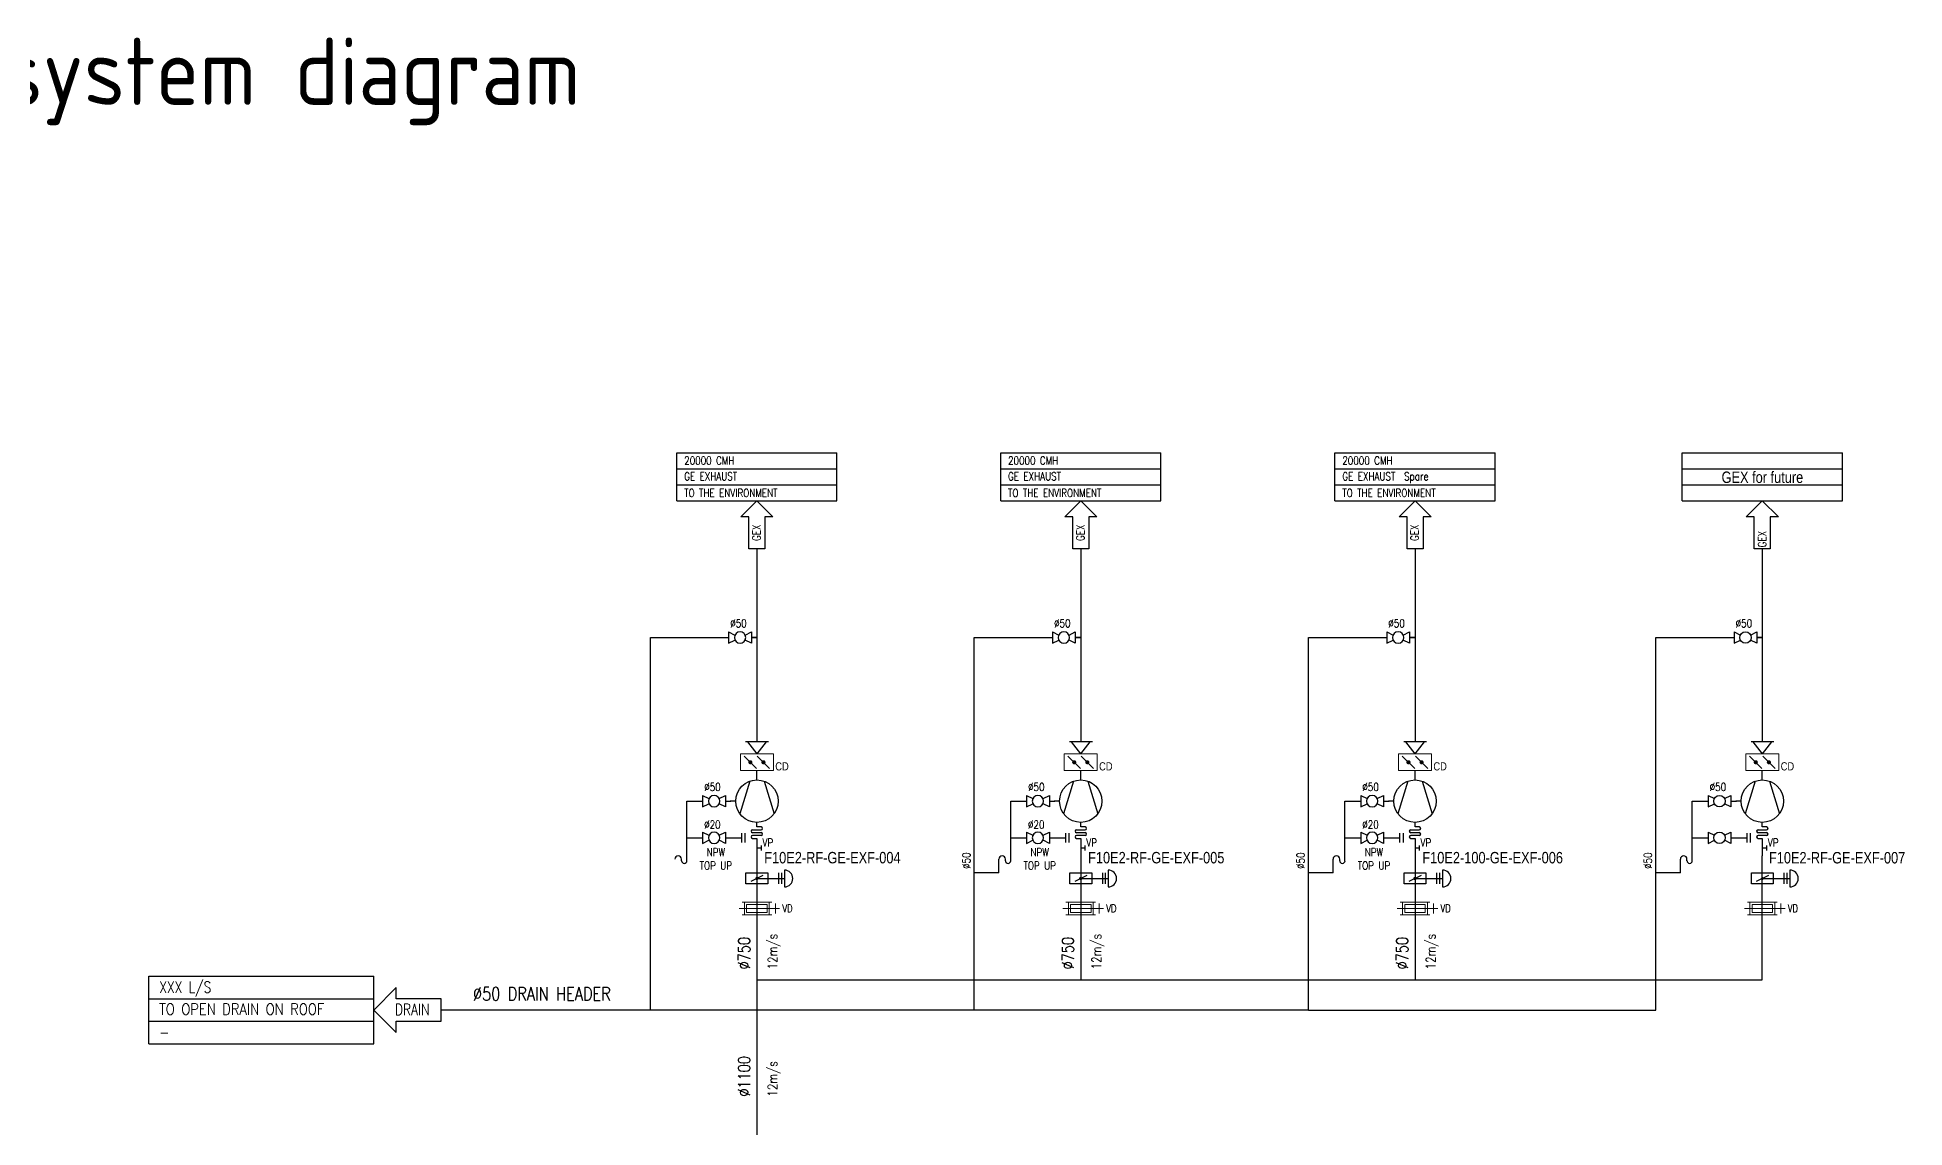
# Model space of a CAD drawing. Header units: millimetres. Extents: x 112 to 18918, y 65 to 12131.
# Drawn here: x 13845 to 18463, y 9435 to 12131 of the extents above; entities that cross this region are included whole.
import ezdxf
from ezdxf.enums import TextEntityAlignment as Align

# ---------------------------------------------------------------- set-up
doc = ezdxf.new("R2010")
doc.units = ezdxf.units.MM
doc.layers.add('A-DETL', color=90, linetype='Continuous', lineweight=5)
for name, color, linetype in [('A-DETL-01', 1, 'Continuous'), ('M-EQPM-TXT', 4, 'Continuous'), ('X-F10A-PID-F0-00-MAMEX-001$0$DRAWING CONNECTOR', 3, 'Continuous'), ('X-F10A-PID-F0-00-MAMEX-001$0$M-_DUCTAME-_E-', 40, 'Continuous'), ('X-F10A-PID-F0-00-MAMEX-001$0$M-_DUCTAME-_T-', 7, 'Continuous'), ('X-F10A-PID-F0-00-MAMEX-001$0$M-_DuctEquip-_E-', 34, 'Continuous'), ('X-F10A-PID-F0-00-MAMEX-001$0$M-_DUCTTP--_E-', 10, 'Continuous'), ('X-F10A-PID-F0-00-MAMEX-001$0$X-F10X-PID-F0-00-MAMEX-001$0$M-_DUCTAME-_E-', 40, 'Continuous'), ('X-F10A-PID-F0-00-MAMEX-001$0$X-F10X-PID-F0-04-MEXHA-001$0$M-_DuctEquip-_E-', 34, 'Continuous'), ('X-F10A-PID-F0-00-MEXHA-001$0$M-_DUCTACE-_T-', 3, 'Continuous')]:
    doc.layers.add(name, color=color, linetype=linetype)
doc.layers.add('X-F10A-PID-F0-00-MAMEX-001$0$X-F10X-PID-F0-00-MEXHA-001$0$M-_PIPEDRAIN_E-', color=7, linetype='Continuous', true_color=0x0000db)
doc.styles.add('AA-TXT', font='isocp.shx', dxfattribs={"bigfont": 'chineset.shx'})
doc.styles.add('Arial Narrow', font='ARIALN.TTF', dxfattribs={"height": 2})
doc.styles.add('X-F10A-PID-F0-00-MAMEX-001$0$Arial', font='arial.ttf', dxfattribs={"width": 0.8})
doc.styles.add('X-F10A-PID-F0-00-MAMEX-001$0$ROMANS', font='romans.shx', dxfattribs={"width": 0.8})
doc.styles.add('X-F10A-PID-F0-00-MAMEX-001$0$STANDARD', font='romans.shx', dxfattribs={"width": 0.8})
doc.styles.add('X-F10A-PID-F0-00-MEXHA-001$0$ROMANS', font='romans.shx', dxfattribs={"width": 0.8})
doc.styles.add('X-F10A-PID-F0-00-MEXHA-001$0$STANDARD', font='romans.shx', dxfattribs={"width": 0.8})

# ---------------------------------------------------------------- blocks, each defined once
blk = doc.blocks.new('X-F10A-PID-F0-00-MAMEX-001$0$Flexible-01')
for p, q in [((-2.5, 0.625), (-2.5, 0.625)), ((-1.875, 1.25), (1.875, 1.25)), ((1.875, 0), (-1.875, 0)), ((0, 2.5), (0, 4.5)), ((0, 2.5), (0, 4.5)), ((1.875, 2.5), (0, 2.5)), ((2.5, 1.875), (2.5, 1.875)), ((-2.5, -1.875), (-2.5, -1.875)), ((1.875, -1.25), (-1.875, -1.25)), ((-1.875, -2.5), (0, -2.5)), ((0, -2.5), (0, -4.5)), ((0, -2.5), (0, -4.5)), ((2.5, -0.625), (2.5, -0.625))]:
    blk.add_line(p, q)
for centre, start, end in [((-1.875, 0.625), 90, 180), ((-1.875, 0.625), 180, 270), ((1.875, 1.875), 0, 90), ((1.875, 1.875), 270, 0), ((-1.875, -1.875), 90, 180), ((-1.875, -1.875), 180, 270), ((1.875, -0.625), 0, 90), ((1.875, -0.625), 270, 0)]:
    blk.add_arc(centre, 0.625, start, end)
blk = doc.blocks.new('X-F10A-PID-F0-00-MAMEX-001$0$21-07-flat-7')
for p, q in [((-2.5, 5), (-1.12, 2.24)), ((2.5, 5), (-2.5, 5)), ((1.12, 2.24), (2.5, 5)), ((-2.5, -5), (-1.12, -2.24)), ((2.5, -5), (-2.5, -5)), ((2.5, -5), (1.12, -2.24))]:
    blk.add_line(p, q)
blk.add_circle((0, 0), 2.5)
at = {"style": 'X-F10A-PID-F0-00-MAMEX-001$0$STANDARD', "text_generation_flag": 4, "width": 0.8}
for tag, p in [('QUANTITY', (-3.75, 6.25)), ('D_I_N_PART3', (1.25, 6.25))]:
    blk.add_attdef(tag, p, '', height=2.5, rotation=90, dxfattribs=at)
for tag, p, flags in [('JOINT_TYPE', (-9.7, -5.89), 1), ('FAILURE_FUNCTION', (-8.7, -5.89), 1), ('ACTUATOR', (-7.7, -5.89), 1), ('D_I_N_PART2', (-6.7, -5.89), 1), ('D_I_N_PART1', (-5.7, -5.89), 1), ('DESC', (-4.7, -5.89), 15), ('NUMBER', (-3.7, -5.89), 11)]:
    blk.add_attdef(tag, p, '', height=0.5, rotation=90, dxfattribs=dict(at, flags=flags))
blk.add_attdef('SIZE', text='', height=2.5, rotation=90, dxfattribs=at).set_placement((1.25, -6.25), align=Align.RIGHT)
blk = doc.blocks.new('X-F10A-PID-F0-00-MAMEX-001$0$Textblock')
for p, q in [((0, 15), (50, 15)), ((0, 15), (0, 0)), ((50, 15), (50, 0)), ((0, 10), (50, 10)), ((0, 5), (50, 5)), ((0, 0), (50, 0))]:
    blk.add_line(p, q)
at = {"style": 'X-F10A-PID-F0-00-MAMEX-001$0$ROMANS', "width": 0.8}
for tag, p in [('X', (2.29, 11.06)), ('LINE2', (2.29, 6.06)), ('LINE3', (2.29, 1.06))]:
    blk.add_attdef(tag, p, '', height=2.5, dxfattribs=at)
blk = doc.blocks.new('X-F10A-PID-F0-00-MEXHA-001$0$21-07-flat-7')
for p, q in [((-2.5, 5), (-1.12, 2.24)), ((2.5, 5), (-2.5, 5)), ((1.12, 2.24), (2.5, 5)), ((-2.5, -5), (-1.12, -2.24)), ((2.5, -5), (-2.5, -5)), ((2.5, -5), (1.12, -2.24))]:
    blk.add_line(p, q)
blk.add_circle((0, 0), 2.5)
at = {"style": 'X-F10A-PID-F0-00-MEXHA-001$0$STANDARD', "text_generation_flag": 4, "width": 0.8}
for tag, p in [('QUANTITY', (-3.75, 6.25)), ('D_I_N_PART3', (1.25, 6.25))]:
    blk.add_attdef(tag, p, '', height=2.5, rotation=90, dxfattribs=at)
for tag, p, flags in [('JOINT_TYPE', (-9.7, -5.89), 1), ('FAILURE_FUNCTION', (-8.7, -5.89), 1), ('ACTUATOR', (-7.7, -5.89), 1), ('D_I_N_PART2', (-6.7, -5.89), 1), ('D_I_N_PART1', (-5.7, -5.89), 1), ('DESC', (-4.7, -5.89), 15), ('NUMBER', (-3.7, -5.89), 11)]:
    blk.add_attdef(tag, p, '', height=0.5, rotation=90, dxfattribs=dict(at, flags=flags))
blk.add_attdef('SIZE', text='', height=2.5, rotation=90, dxfattribs=at).set_placement((1.25, -6.25), align=Align.RIGHT)
blk = doc.blocks.new('A$C0E0E0D1D')
for p, q in [((0, 2.05), (0, -2.05)), ((1.47, 2.05), (1.47, -2.05))]:
    blk.add_line(p, q)
blk = doc.blocks.new('A$C198C2ABD')
blk.add_line((2.9, -0.64), (2.9, 0))
for centre, radius, start, end in [((1.45, 0), 1.45, 0, 180), ((4.06, -0.64), 1.16, 180, 0)]:
    blk.add_arc(centre, radius, start, end)
blk = doc.blocks.new('X-F10A-PID-F0-00-MAMEX-001$0$PFEILEIN')
at = {"flags": 128}
blk.add_lwpolyline([(15, -2.5), (25, -2.5), (25, -5), (30, 0), (25, 5), (25, 2.5), (15, 2.5)], close=True, dxfattribs=at)
at = {"style": 'X-F10A-PID-F0-00-MAMEX-001$0$ROMANS', "width": 0.8}
blk.add_attdef('MEDIUM', text='', height=2.5, dxfattribs=at).set_placement((15.5, 0), align=Align.MIDDLE_LEFT)
blk = doc.blocks.new('A$C61215fa4')
at = {"layer": 'A-DETL'}
for p, q in [((97597, 12451), (22894, 87154)), ((176314, 12451), (101611, 87154))]:
    blk.add_line(p, q, dxfattribs=at)
blk.add_lwpolyline([(199208, 0), (199208, 99604), (0, 99604), (0, 0)], close=True, dxfattribs=at)
at = {"layer": 'A-DETL', "const_width": 14941}
for points in [[(60245, 44822, 1), (60245, 54782, 1)], [(138963, 44822, 1), (138963, 54782, 1)]]:
    blk.add_lwpolyline(points, format="xyb", close=True, dxfattribs=at)
at = {"layer": 'X-F10A-PID-F0-00-MEXHA-001$0$M-_DUCTACE-_T-', "style": 'Arial Narrow'}
blk.add_text('CD', height=49051.7, dxfattribs=at).set_placement((209973, 628))
blk = doc.blocks.new('A$C7E3C7027')
for p, q in [((-5, 0), (5, 0)), ((0, -5.24), (-4.06, 0)), ((0, -5.24), (4.06, 0))]:
    blk.add_line(p, q)
blk = doc.blocks.new('VD')
at = {"layer": 'A-DETL'}
for p, q in [((-150, 330), (-150, -30)), ((-150, 300), (0, 300)), ((-15, 375), (-135, 375)), ((-75, 426), (-75, -66)), ((0, 330), (0, -30)), ((0, 0), (-150, 0))]:
    blk.add_line(p, q, dxfattribs=at)
blk.add_lwpolyline([(-125, 275), (-125, 25), (-25, 25), (-25, 275)], close=True, dxfattribs=at)

msp = doc.modelspace()

# ---------------------------------------------------------------- linework, layer by layer
at = {"color": 8}
for p, q in [((17913.3, 11103.3), (18309.2, 11103.3)), ((17913.3, 10984.5), (17913.3, 11103.3)), ((18309.2, 10984.5), (18309.2, 11103.3)), ((17913.3, 11063.7), (18309.2, 11063.7)), ((17913.3, 11024.1), (18309.2, 11024.1)), ((17913.3, 10984.5), (18309.2, 10984.5)), ((18041.2, 10660.8), (18041.2, 10632.5)), ((18041.2, 10660.8), (18056.9, 10652.9)), ((18041.2, 10632.5), (18056.9, 10640.3)), ((18082.2, 10652.9), (18097.8, 10660.8)), ((18097.8, 10632.5), (18082.2, 10640.3)), ((18097.8, 10660.8), (18097.8, 10632.5)), ((18139.9, 10388.5), (18083.2, 10388.5)), ((18111.6, 10358.8), (18088.5, 10388.5)), ((18111.6, 10358.8), (18134.6, 10388.5)), ((17977, 10256.1), (17977, 10227.8)), ((17977, 10256.1), (17992.7, 10248.3)), ((18018, 10248.3), (18033.6, 10256.1)), ((18033.6, 10256.1), (18033.6, 10227.8)), ((17977, 10227.8), (17992.7, 10235.6)), ((18033.6, 10227.8), (18018, 10235.6)), ((17977, 10165.7), (17977, 10137.4)), ((17977, 10165.7), (17992.7, 10157.9)), ((18018, 10157.9), (18033.6, 10165.7)), ((18033.6, 10165.7), (18033.6, 10137.4)), ((18073.2, 10163.1), (18073.2, 10139.9)), ((18081.5, 10163.1), (18081.5, 10139.9)), ((18097.1, 10167.6), (18097.1, 10167.6)), ((18100.6, 10171.2), (18121.8, 10171.2)), ((18121.8, 10164.1), (18100.6, 10164.1)), ((18111.2, 10178.2), (18111.2, 10189.5)), ((18111.2, 10178.2), (18111.2, 10189.5)), ((18121.8, 10178.2), (18111.2, 10178.2)), ((18125.4, 10174.7), (18125.4, 10174.7)), ((18125.4, 10160.6), (18125.4, 10160.6)), ((17977, 10137.4), (17992.7, 10145.2)), ((18033.6, 10137.4), (18018, 10145.2)), ((18097.1, 10153.5), (18097.1, 10153.5)), ((18121.8, 10157), (18100.6, 10157)), ((18100.6, 10150), (18111.2, 10150)), ((18111.2, 10150), (18111.2, 10138.6)), ((18111.2, 10150), (18111.2, 10138.6)), ((17924.9, 10094.7), (17924.9, 10098.4))]:
    msp.add_line(p, q, dxfattribs=at)
at = {"color": 8, "flags": 128}
msp.add_lwpolyline([(18091.4, 10865.8), (18091.4, 10944.9), (18071.6, 10944.9), (18111.2, 10984.5), (18150.8, 10944.9), (18131, 10944.9), (18131, 10865.8)], close=True, dxfattribs=at)
at = {"color": 8}
for centre in [(18069.5, 10646.6), (18005.3, 10242), (18005.3, 10151.5)]:
    msp.add_circle(centre, 14.1, dxfattribs=at)
for centre, radius, start, end in [((18100.6, 10167.6), 3.53, 90, 180), ((18100.6, 10167.6), 3.53, 180, 270), ((18121.8, 10174.7), 3.53, 0, 90), ((18121.8, 10174.7), 3.53, 270, 0), ((18121.8, 10160.6), 3.53, 0, 90), ((18121.8, 10160.6), 3.53, 270, 0), ((18100.6, 10153.5), 3.53, 90, 180), ((18100.6, 10153.5), 3.53, 180, 270), ((17916.7, 10098.4), 8.2, 0, 180), ((17931.5, 10094.7), 6.56, 180, 0)]:
    msp.add_arc(centre, radius, start, end, dxfattribs=at)
at = {"layer": 'A-DETL', "color": 8}
for p, q in [((18110.4, 10322.9), (18079.7, 10353.7)), ((18142.8, 10322.9), (18112.1, 10353.7)), ((18167.5, 9976.6), (18067.1, 9976.6)), ((18147.9, 9991.9), (18074.6, 9991.9)), ((18080.7, 9961.3), (18080.7, 9991.9)), ((18141.8, 9991.9), (18141.8, 9961.3)), ((18157.1, 9964.4), (18157.1, 9988.8)), ((18147.9, 9961.3), (18074.6, 9961.3))]:
    msp.add_line(p, q, dxfattribs=at)
for points in [[(18152.2, 10317.8), (18152.2, 10358.8), (18070.3, 10358.8), (18070.3, 10317.8)], [(18136.7, 9986.8), (18085.8, 9986.8), (18085.8, 9966.4), (18136.7, 9966.4)]]:
    msp.add_lwpolyline(points, close=True, dxfattribs=at)
at = {"layer": 'A-DETL', "color": 8, "const_width": 6.14}
for points in [[(18095, 10336.2, 1), (18095, 10340.3, 1)], [(18127.4, 10336.2, 1), (18127.4, 10340.3, 1)]]:
    msp.add_lwpolyline(points, format="xyb", close=True, dxfattribs=at)
at = {"layer": 'A-DETL-01', "color": 252}
for points in [[(17252.3, 9800), (18111.2, 9800)], [(16989, 9725.4), (17847.9, 9725.4)]]:
    msp.add_lwpolyline(points, dxfattribs=at)
at = {"layer": 'X-F10A-PID-F0-00-MAMEX-001$0$M-_DUCTAME-_E-'}
for p, q in [((15624.7, 10865.8), (15624.7, 10388.5)), ((16425.6, 10865.8), (16425.6, 10388.5)), ((17252.3, 10865.8), (17252.3, 10388.5)), ((15624.7, 10294.4), (15624.7, 10317.8)), ((16425.6, 10294.4), (16425.6, 10317.8)), ((17252.3, 10294.4), (17252.3, 10317.8)), ((15614.1, 10171.2), (15635.3, 10171.2)), ((15635.3, 10164.1), (15614.1, 10164.1)), ((16415, 10171.2), (16436.2, 10171.2)), ((16436.2, 10164.1), (16415, 10164.1)), ((17241.7, 10171.2), (17262.9, 10171.2)), ((17262.9, 10164.1), (17241.7, 10164.1)), ((15635.3, 10157), (15614.1, 10157)), ((15614.1, 10150), (15624.7, 10150)), ((15624.7, 10150), (15624.7, 10138.6)), ((15624.7, 10150), (15624.7, 10138.6)), ((15624.7, 10138.6), (15624.7, 10106.7)), ((16436.2, 10157), (16415, 10157)), ((16415, 10150), (16425.6, 10150)), ((16425.6, 10150), (16425.6, 10138.6)), ((16425.6, 10150), (16425.6, 10138.6)), ((16425.6, 10138.6), (16425.6, 10106.7)), ((17262.9, 10157), (17241.7, 10157)), ((17241.7, 10150), (17252.3, 10150)), ((17252.3, 10150), (17252.3, 10138.6)), ((17252.3, 10150), (17252.3, 10138.6)), ((17252.3, 10138.6), (17252.3, 10106.7)), ((15624.7, 10106.7), (15624.7, 1309.4))]:
    msp.add_line(p, q, dxfattribs=at)
at = {"layer": 'X-F10A-PID-F0-00-MAMEX-001$0$M-_DUCTAME-_E-', "color": 8}
for p, q in [((18111.2, 10865.8), (18111.2, 10388.5)), ((18111.2, 10294.4), (18111.2, 10317.8)), ((18100.6, 10171.2), (18121.8, 10171.2)), ((18121.8, 10164.1), (18100.6, 10164.1)), ((18121.8, 10157), (18100.6, 10157)), ((18100.6, 10150), (18111.2, 10150)), ((18111.2, 10150), (18111.2, 10138.6)), ((18111.2, 10150), (18111.2, 10138.6)), ((18111.2, 10138.6), (18111.2, 10106.7)), ((18111.2, 9800), (18111.2, 10106.7))]:
    msp.add_line(p, q, dxfattribs=at)
at = {"layer": 'X-F10A-PID-F0-00-MAMEX-001$0$M-_DUCTAME-_E-'}
msp.add_lwpolyline([(15624.7, 9800), (17252.3, 9800), (17252.3, 9800)], dxfattribs=at)
for centre, start, end in [((15614.1, 10167.6), 90, 180), ((15614.1, 10167.6), 180, 270), ((15635.3, 10160.6), 0, 90), ((15635.3, 10160.6), 270, 0), ((16415, 10167.6), 90, 180), ((16415, 10167.6), 180, 270), ((16436.2, 10160.6), 0, 90), ((16436.2, 10160.6), 270, 0), ((17241.7, 10167.6), 90, 180), ((17241.7, 10167.6), 180, 270), ((17262.9, 10160.6), 0, 90), ((17262.9, 10160.6), 270, 0), ((15614.1, 10153.5), 90, 180), ((15614.1, 10153.5), 180, 270), ((16415, 10153.5), 90, 180), ((16415, 10153.5), 180, 270), ((17241.7, 10153.5), 90, 180), ((17241.7, 10153.5), 180, 270)]:
    msp.add_arc(centre, 3.53, start, end, dxfattribs=at)
at = {"layer": 'X-F10A-PID-F0-00-MAMEX-001$0$M-_DUCTAME-_E-', "color": 8}
for centre, start, end in [((18100.6, 10167.6), 90, 180), ((18100.6, 10167.6), 180, 270), ((18121.8, 10160.6), 0, 90), ((18121.8, 10160.6), 270, 0), ((18100.6, 10153.5), 90, 180), ((18100.6, 10153.5), 180, 270)]:
    msp.add_arc(centre, 3.53, start, end, dxfattribs=at)
at = {"layer": 'X-F10A-PID-F0-00-MAMEX-001$0$M-_DuctEquip-_E-'}
for p, q in [((15606.9, 10291.3), (15582.4, 10211)), ((15642.4, 10291.3), (15667, 10211)), ((16407.8, 10291.3), (16383.3, 10211)), ((16443.4, 10291.3), (16467.9, 10211)), ((17234.5, 10291.3), (17210, 10211)), ((17270, 10291.3), (17294.6, 10211)), ((15572.3, 10242), (15558.8, 10242)), ((16373.2, 10242), (16359.7, 10242)), ((17199.9, 10242), (17186.4, 10242)), ((15624.7, 10050.9), (15692.6, 10050.9)), ((16425.6, 10050.9), (16493.5, 10050.9)), ((17252.3, 10050.9), (17320.2, 10050.9))]:
    msp.add_line(p, q, dxfattribs=at)
at = {"layer": 'X-F10A-PID-F0-00-MAMEX-001$0$M-_DuctEquip-_E-', "color": 8}
for p, q in [((18093.5, 10291.3), (18068.9, 10211)), ((18129, 10291.3), (18153.6, 10211)), ((18058.8, 10242), (18045.4, 10242)), ((18179.1, 10071.7), (18179.1, 10030.1)), ((18084.1, 10037.3), (18084.1, 10064.5)), ((18084.1, 10064.5), (18138.4, 10064.5)), ((18138.4, 10037.3), (18084.1, 10037.3)), ((18126.2, 10058.4), (18096.2, 10043.4)), ((18111.2, 10052.9), (18111.2, 10048.9)), ((18111.2, 10050.9), (18179.1, 10050.9)), ((18138.4, 10064.5), (18138.4, 10037.3))]:
    msp.add_line(p, q, dxfattribs=at)
at = {"layer": 'X-F10A-PID-F0-00-MAMEX-001$0$M-_DuctEquip-_E-'}
for centre in [(15624.7, 10242), (16425.6, 10242), (17252.3, 10242)]:
    msp.add_circle(centre, 52.4, dxfattribs=at)
at = {"layer": 'X-F10A-PID-F0-00-MAMEX-001$0$M-_DuctEquip-_E-', "color": 8}
msp.add_circle((18111.2, 10242), 52.4, dxfattribs=at)
for centre, radius, start, end in [((18179.1, 10050.9), 20.8, 270, 90), ((18111.2, 10050.9), 2.04, 0, 180), ((18111.2, 10050.9), 2.04, 180, 0)]:
    msp.add_arc(centre, radius, start, end, dxfattribs=at)
at = {"layer": 'X-F10A-PID-F0-00-MAMEX-001$0$M-_DUCTTP--_E-', "color": 8}
for p, q in [((18111, 10126.3), (18122.2, 10126.3)), ((18122.2, 10119.8), (18122.2, 10132.7))]:
    msp.add_line(p, q, dxfattribs=at)
at = {"layer": 'X-F10A-PID-F0-00-MAMEX-001$0$X-F10X-PID-F0-00-MEXHA-001$0$M-_PIPEDRAIN_E-'}
for p, q in [((15361.4, 10646.6), (15554.7, 10646.6)), ((15361.4, 9725.4), (15361.4, 10646.6)), ((15624.7, 10646.6), (15611.3, 10646.6)), ((15611.3, 10646.6), (15624.7, 10646.6)), ((16162.3, 10646.6), (16355.6, 10646.6)), ((16425.6, 10646.6), (16412.2, 10646.6)), ((16412.2, 10646.6), (16425.6, 10646.6)), ((16989, 10646.6), (17182.3, 10646.6)), ((16989, 9725.4), (16989, 10646.6)), ((17252.3, 10646.6), (17238.9, 10646.6)), ((17238.9, 10646.6), (17252.3, 10646.6)), ((15451.5, 10242), (15490.5, 10242)), ((15451.5, 10094.7), (15451.5, 10242)), ((15547, 10242), (15560.5, 10242)), ((16252.4, 10242), (16291.4, 10242)), ((16252.4, 10094.7), (16252.4, 10242)), ((16347.9, 10242), (16361.4, 10242)), ((17079.1, 10242), (17118.1, 10242)), ((17079.1, 10094.7), (17079.1, 10242)), ((17174.6, 10242), (17188.1, 10242)), ((15451.5, 10151.5), (15490.5, 10151.5)), ((15547, 10151.5), (15586.7, 10151.5)), ((16252.4, 10151.5), (16291.4, 10151.5)), ((16347.9, 10151.5), (16387.6, 10151.5)), ((17079.1, 10151.5), (17118.1, 10151.5)), ((17174.6, 10151.5), (17214.3, 10151.5)), ((16222.9, 10064.5), (16222.9, 10098.4)), ((17049.6, 10064.5), (17049.6, 10098.4)), ((17049.6, 10064.5), (16989, 10064.5))]:
    msp.add_line(p, q, dxfattribs=at)
at = {"layer": 'X-F10A-PID-F0-00-MAMEX-001$0$X-F10X-PID-F0-00-MEXHA-001$0$M-_PIPEDRAIN_E-', "color": 8}
for p, q in [((17847.9, 10646.6), (18041.2, 10646.6)), ((17847.9, 9725.4), (17847.9, 10646.6)), ((18111.2, 10646.6), (18097.8, 10646.6)), ((18097.8, 10646.6), (18111.2, 10646.6)), ((17938, 10242), (17977, 10242)), ((17938, 10094.7), (17938, 10242)), ((18033.6, 10242), (18047, 10242)), ((17938, 10151.5), (17977, 10151.5)), ((18033.6, 10151.5), (18073.2, 10151.5)), ((17908.5, 10064.5), (17908.5, 10098.4)), ((17908.5, 10064.5), (17847.9, 10064.5))]:
    msp.add_line(p, q, dxfattribs=at)
at = {"layer": 'X-F10A-PID-F0-00-MAMEX-001$0$X-F10X-PID-F0-00-MEXHA-001$0$M-_PIPEDRAIN_E-'}
msp.add_lwpolyline([(16989, 9725.4), (14843.9, 9725.4)], dxfattribs=at)
at = {"layer": 'X-F10A-PID-F0-00-MAMEX-001$0$X-F10X-PID-F0-04-MEXHA-001$0$M-_DuctEquip-_E-', "color": 8}
for p, q in [((18164.7, 10064.4), (18164.7, 10037.4)), ((18171.8, 10064.4), (18171.8, 10037.4))]:
    msp.add_line(p, q, dxfattribs=at)

# ---------------------------------------------------------------- block references
at = {"layer": 'A-DETL', "xscale": 0.0004112703198137162, "yscale": 0.0004112703198137162, "zscale": 0.0004112703198137162}
for p in [(15583.7, 10317.8), (16384.6, 10317.8), (17211.3, 10317.8)]:
    msp.add_blockref('A$C61215fa4', p, dxfattribs=at)
at = {"layer": 'A-DETL', "xscale": 0.2037067558807431, "yscale": 0.2037067558807431, "zscale": 0.2037067558807431, "rotation": 270}
for p in [(15594.1, 9961.3), (16395, 9961.3), (17221.7, 9961.3)]:
    msp.add_blockref('VD', p, dxfattribs=at)
at = {"layer": 'X-F10A-PID-F0-00-MAMEX-001$0$DRAWING CONNECTOR', "color": 3}
ref = msp.add_blockref('X-F10A-PID-F0-00-MAMEX-001$0$Textblock', (15426.7, 11103.3), dxfattribs=dict(at, xscale=-7.917901451588261, yscale=7.917901451588261, zscale=7.917901451588261, rotation=180))
ref.add_attrib('LINE3', '20000 CMH', (15444.9, 11074.5), dxfattribs={"layer": '0', "color": 0, "height": 19.79, "style": 'X-F10A-PID-F0-00-MAMEX-001$0$ROMANS', "width": 0.8})
ref.add_attrib('LINE2', 'GE EXHAUST', (15444.9, 11035.5), dxfattribs={"layer": '0', "color": 0, "height": 19.79, "style": 'X-F10A-PID-F0-00-MAMEX-001$0$ROMANS', "width": 0.8})
ref.add_attrib('X', 'TO THE ENVIRONMENT', (15444.9, 10994.3), dxfattribs={"layer": '0', "color": 0, "height": 19.795, "style": 'X-F10A-PID-F0-00-MAMEX-001$0$ROMANS', "width": 0.8})
ref = msp.add_blockref('X-F10A-PID-F0-00-MAMEX-001$0$Textblock', (16227.7, 11103.3), dxfattribs=dict(at, xscale=-7.917901451588261, yscale=7.917901451588261, zscale=7.917901451588261, rotation=180))
ref.add_attrib('LINE3', '20000 CMH', (16245.8, 11074.5), dxfattribs={"layer": '0', "color": 0, "height": 19.79, "style": 'X-F10A-PID-F0-00-MAMEX-001$0$ROMANS', "width": 0.8})
ref.add_attrib('LINE2', 'GE EXHAUST ', (16245.8, 11035.5), dxfattribs={"layer": '0', "color": 0, "height": 19.795, "style": 'X-F10A-PID-F0-00-MAMEX-001$0$ROMANS', "width": 0.8})
ref.add_attrib('X', 'TO THE ENVIRONMENT', (16245.8, 10994.3), dxfattribs={"layer": '0', "color": 0, "height": 19.795, "style": 'X-F10A-PID-F0-00-MAMEX-001$0$ROMANS', "width": 0.8})
ref = msp.add_blockref('X-F10A-PID-F0-00-MAMEX-001$0$Textblock', (17054.3, 11103.3), dxfattribs=dict(at, xscale=-7.917901451588261, yscale=7.917901451588261, zscale=7.917901451588261, rotation=180))
ref.add_attrib('LINE3', '20000 CMH', (17072.5, 11074.5), dxfattribs={"layer": '0', "color": 0, "height": 19.79, "style": 'X-F10A-PID-F0-00-MAMEX-001$0$ROMANS', "width": 0.8})
ref.add_attrib('LINE2', 'GE EXHAUST  Spare', (17072.5, 11035.5), dxfattribs={"layer": '0', "color": 0, "height": 19.795, "style": 'X-F10A-PID-F0-00-MAMEX-001$0$ROMANS', "width": 0.8})
ref.add_attrib('X', 'TO THE ENVIRONMENT', (17072.5, 10994.3), dxfattribs={"layer": '0', "color": 0, "height": 19.795, "style": 'X-F10A-PID-F0-00-MAMEX-001$0$ROMANS', "width": 0.8})
ref = msp.add_blockref('X-F10A-PID-F0-00-MAMEX-001$0$PFEILEIN', (15624.7, 10747), dxfattribs=dict(at, xscale=-7.917901451588261, yscale=7.917901451588261, zscale=7.917901451588261, rotation=270))
ref.add_attrib('MEDIUM', 'GEX', dxfattribs={"layer": '0', "color": 0, "height": 19.79, "rotation": 90, "style": 'X-F10A-PID-F0-00-MAMEX-001$0$ROMANS', "width": 0.8}).set_placement((15623.7, 10885.5), align=Align.MIDDLE_LEFT)
ref = msp.add_blockref('X-F10A-PID-F0-00-MAMEX-001$0$PFEILEIN', (16425.6, 10747), dxfattribs=dict(at, xscale=-7.917901451588261, yscale=7.917901451588261, zscale=7.917901451588261, rotation=270))
ref.add_attrib('MEDIUM', 'GEX', dxfattribs={"layer": '0', "color": 0, "height": 19.79, "rotation": 90, "style": 'X-F10A-PID-F0-00-MAMEX-001$0$ROMANS', "width": 0.8}).set_placement((16424.6, 10885.5), align=Align.MIDDLE_LEFT)
ref = msp.add_blockref('X-F10A-PID-F0-00-MAMEX-001$0$PFEILEIN', (17252.3, 10747), dxfattribs=dict(at, xscale=-7.917901451588261, yscale=7.917901451588261, zscale=7.917901451588261, rotation=270))
ref.add_attrib('MEDIUM', 'GEX', dxfattribs={"layer": '0', "color": 0, "height": 19.79, "rotation": 90, "style": 'X-F10A-PID-F0-00-MAMEX-001$0$ROMANS', "width": 0.8}).set_placement((17251.3, 10885.5), align=Align.MIDDLE_LEFT)
ref = msp.add_blockref('X-F10A-PID-F0-00-MAMEX-001$0$Textblock', (14121.1, 9808.8), dxfattribs=dict(at, xscale=-11.11961880493092, yscale=11.11961880493092, zscale=11.11961880493092, rotation=180))
ref.add_attrib('LINE3', 'XXX L/S', (14146.5, 9768.2), dxfattribs={"layer": '0', "color": 0, "height": 27.8, "style": 'X-F10A-PID-F0-00-MAMEX-001$0$ROMANS', "width": 0.8})
ref.add_attrib('LINE2', 'TO OPEN DRAIN ON ROOF', (14146.5, 9713.6), dxfattribs={"layer": '0', "color": 0, "height": 27.799, "style": 'X-F10A-PID-F0-00-MAMEX-001$0$ROMANS', "width": 0.85})
ref.add_attrib('X', '-', (14146.5, 9655.9), dxfattribs={"layer": '0', "color": 0, "height": 27.8, "style": 'X-F10A-PID-F0-00-MAMEX-001$0$ROMANS', "width": 0.8})
ref = msp.add_blockref('X-F10A-PID-F0-00-MAMEX-001$0$PFEILEIN', (15010.7, 9725.4), dxfattribs=dict(at, xscale=11.11961880493092, yscale=11.11961880493092, zscale=11.11961880493092, rotation=179.9999999999999))
ref.add_attrib('MEDIUM', 'DRAIN', dxfattribs={"layer": '0', "color": 0, "height": 27.8, "style": 'X-F10A-PID-F0-00-MAMEX-001$0$ROMANS', "width": 0.8}).set_placement((14729.3, 9726.9), align=Align.MIDDLE_LEFT)
at = {"layer": 'X-F10A-PID-F0-00-MAMEX-001$0$M-_DUCTAME-_E-', "xscale": 5.655643893991614, "yscale": 5.655643893991614, "zscale": 5.655643893991614}
for p in [(15624.7, 10164.1), (16425.6, 10164.1), (17252.3, 10164.1)]:
    msp.add_blockref('X-F10A-PID-F0-00-MAMEX-001$0$Flexible-01', p, dxfattribs=at)
at = {"layer": 'X-F10A-PID-F0-00-MAMEX-001$0$X-F10X-PID-F0-00-MAMEX-001$0$M-_DUCTAME-_E-', "xscale": -5.676135810220104, "yscale": 5.676135810220104, "zscale": 5.676135810220104}
for p in [(15625, 10388.5), (16425.9, 10388.5), (17252.6, 10388.5)]:
    msp.add_blockref('A$C7E3C7027', p, dxfattribs=at)
at = {"layer": 'X-F10A-PID-F0-00-MAMEX-001$0$X-F10X-PID-F0-00-MEXHA-001$0$M-_PIPEDRAIN_E-', "xscale": -5.655643893991614, "yscale": 5.655643893991614, "zscale": 5.655643893991614, "rotation": 270}
for name, p in [('X-F10A-PID-F0-00-MAMEX-001$0$21-07-flat-7', (15583, 10646.6)), ('X-F10A-PID-F0-00-MAMEX-001$0$21-07-flat-7', (16383.9, 10646.6)), ('X-F10A-PID-F0-00-MAMEX-001$0$21-07-flat-7', (17210.6, 10646.6)), ('X-F10A-PID-F0-00-MAMEX-001$0$21-07-flat-7', (15518.8, 10242)), ('X-F10A-PID-F0-00-MAMEX-001$0$21-07-flat-7', (16319.7, 10242)), ('X-F10A-PID-F0-00-MAMEX-001$0$21-07-flat-7', (17146.4, 10242)), ('X-F10A-PID-F0-00-MEXHA-001$0$21-07-flat-7', (15518.8, 10151.5)), ('X-F10A-PID-F0-00-MEXHA-001$0$21-07-flat-7', (16319.7, 10151.5)), ('X-F10A-PID-F0-00-MEXHA-001$0$21-07-flat-7', (17146.4, 10151.5))]:
    msp.add_blockref(name, p, dxfattribs=at)
at = {"layer": 'X-F10A-PID-F0-00-MAMEX-001$0$X-F10X-PID-F0-00-MEXHA-001$0$M-_PIPEDRAIN_E-', "xscale": 5.655643893991614, "yscale": 5.655643893991614, "zscale": 5.655643893991614}
for name, p in [('A$C0E0E0D1D', (15586.7, 10151.5)), ('A$C0E0E0D1D', (16387.6, 10151.5)), ('A$C0E0E0D1D', (17214.3, 10151.5)), ('A$C198C2ABD', (15422, 10098.4)), ('A$C198C2ABD', (16222.9, 10098.4)), ('A$C198C2ABD', (17049.6, 10098.4))]:
    msp.add_blockref(name, p, dxfattribs=at)

# ---------------------------------------------------------------- texts
at = {"color": 8, "style": 'X-F10A-PID-F0-00-MAMEX-001$0$ROMANS', "width": 0.8}
msp.add_attdef('GEX', text='x', height=19.8, rotation=90, dxfattribs=at).set_placement((18110.8, 10869.7), align=Align.MIDDLE_LEFT)
at = {"layer": 'M-EQPM-TXT', "color": 3, "style": 'AA-TXT'}
msp.add_text('General Exhaust fan system diagram', height=166.207, dxfattribs=at).set_placement((11748.1, 12047.1), align=Align.MIDDLE_LEFT)
at = {"layer": 'X-F10A-PID-F0-00-MAMEX-001$0$M-_DUCTAME-_T-', "color": 8, "style": 'X-F10A-PID-F0-00-MAMEX-001$0$Arial', "width": 0.8}
for s, p in [('GEX for future', (18010.4, 11029)), ('F10E2-RF-GE-EXF-007', (18127.6, 10088))]:
    msp.add_text(s, height=28.278, dxfattribs=at).set_placement(p)
at = {"layer": 'X-F10A-PID-F0-00-MAMEX-001$0$X-F10X-PID-F0-00-MAMEX-001$0$M-_DUCTAME-_E-', "style": 'X-F10A-PID-F0-00-MAMEX-001$0$ROMANS', "width": 0.8}
for s, height, p in [('%%C750', 29.29, (15607.7, 9825.9)), ('12m/s', 23.43, (15675.1, 9825.9)), ('%%C750', 29.29, (16408.6, 9825.9)), ('12m/s', 23.43, (16476, 9825.9)), ('%%C750', 29.29, (17235.3, 9825.9)), ('12m/s', 23.43, (17302.7, 9825.9)), ('%%C1100', 29.29, (15607.7, 9511.2)), ('12m/s', 23.43, (15675.1, 9511.2))]:
    msp.add_text(s, height=height, rotation=90, dxfattribs=at).set_placement(p)
at = {"layer": 'X-F10A-PID-F0-00-MEXHA-001$0$M-_DUCTACE-_T-', "style": 'X-F10A-PID-F0-00-MEXHA-001$0$ROMANS', "width": 0.8}
for s, height, p in [('%%C50', 19.79, (15558.7, 10671.9)), ('%%C50', 19.79, (16359.6, 10671.9)), ('%%C50', 19.79, (17186.2, 10671.9)), ('%%C50', 19.79, (15494.4, 10267.2)), ('%%C50', 19.79, (16295.3, 10267.2)), ('%%C50', 19.79, (17122, 10267.2)), ('%%C20', 19.79, (15494.2, 10174.2)), ('%%C20', 19.79, (16295.1, 10174.2)), ('%%C20', 19.79, (17121.8, 10174.2)), ('VD', 19, (15687.6, 9967.3)), ('VD', 19, (16488.5, 9967.3)), ('VD', 19, (17315.2, 9967.3)), ('%%C50 DRAIN HEADER', 32.903, (14922.5, 9749.3))]:
    msp.add_text(s, height=height, dxfattribs=at).set_placement(p)
at = {"layer": 'X-F10A-PID-F0-00-MEXHA-001$0$M-_DUCTACE-_T-', "color": 8, "style": 'X-F10A-PID-F0-00-MEXHA-001$0$ROMANS', "width": 0.8}
for s, height, p in [('%%C50', 19.79, (18045.2, 10671.9)), ('%%C50', 19.79, (17981, 10267.2)), ('VP', 19.79, (18124.9, 10129.5)), ('VD', 19, (18174.1, 9967.3))]:
    msp.add_text(s, height=height, dxfattribs=at).set_placement(p)
at = {"layer": 'X-F10A-PID-F0-00-MEXHA-001$0$M-_DUCTACE-_T-', "color": 8, "style": 'Arial Narrow'}
msp.add_text('CD', height=20.17, dxfattribs=at).set_placement((18156.6, 10318.1))
at = {"layer": 'X-F10A-PID-F0-00-MEXHA-001$0$M-_DUCTACE-_T-', "color": 8, "style": 'X-F10A-PID-F0-00-MEXHA-001$0$ROMANS', "width": 0.8}
msp.add_text('%%C50', height=19.79, rotation=90, dxfattribs=at).set_placement((17838.2, 10074.4))
at = {"layer": 'X-F10A-PID-F0-00-MEXHA-001$0$M-_DUCTACE-_T-', "char_height": 19.795, "attachment_point": 1, "style": 'X-F10A-PID-F0-00-MEXHA-001$0$ROMANS'}
for insert in [(15471.4, 10125.5), (16272.3, 10125.5), (17099, 10125.5)]:
    msp.add_mtext_dynamic_manual_height_columns('\\pxqc;NPW TOP UP', width=103.498, gutter_width=70.7, heights=[0], dxfattribs=dict(at, insert=insert))

# ---------------------------------------------------------------- next in the draw order: texts
at = {"layer": 'X-F10A-PID-F0-00-MAMEX-001$0$M-_DUCTAME-_T-', "linetype": 'Continuous', "char_height": 28.278, "width": 506.789, "attachment_point": 4, "style": 'X-F10A-PID-F0-00-MAMEX-001$0$Arial', "bg_fill": 2}
for s, insert in [('F10E2-RF-GE-EXF-004', (15642.8, 10102.1)), ('F10E2-RF-GE-EXF-005', (16443.7, 10102.1)), ('F10E2-100-GE-EXF-006', (17270.4, 10102.1))]:
    msp.add_mtext(s, dxfattribs=dict(at, insert=insert))

# ---------------------------------------------------------------- next in the draw order: linework, layer by layer
at = {"layer": 'X-F10A-PID-F0-00-MAMEX-001$0$M-_DUCTAME-_E-'}
for points in [[(16425.6, 10106.7), (16425.6, 9800)], [(17252.3, 10106.7), (17252.3, 9800)]]:
    msp.add_lwpolyline(points, dxfattribs=at)
at = {"layer": 'X-F10A-PID-F0-00-MAMEX-001$0$M-_DuctEquip-_E-'}
for p, q in [((15639.7, 10058.4), (15609.7, 10043.4)), ((15624.7, 10052.9), (15624.7, 10048.9)), ((16440.6, 10058.4), (16410.6, 10043.4)), ((16425.6, 10052.9), (16425.6, 10048.9)), ((17267.3, 10058.4), (17237.3, 10043.4)), ((17252.3, 10052.9), (17252.3, 10048.9))]:
    msp.add_line(p, q, dxfattribs=at)
for points in [[(15692.6, 10030.1, 1), (15692.6, 10071.7)], [(16493.5, 10030.1, 1), (16493.5, 10071.7)], [(17320.2, 10030.1, 1), (17320.2, 10071.7)]]:
    msp.add_lwpolyline(points, format="xyb", close=True, dxfattribs=at)
for points in [[(15597.5, 10037.3), (15597.5, 10064.5), (15651.8, 10064.5), (15651.8, 10037.3)], [(16398.4, 10037.3), (16398.4, 10064.5), (16452.7, 10064.5), (16452.7, 10037.3)], [(17225.1, 10037.3), (17225.1, 10064.5), (17279.4, 10064.5), (17279.4, 10037.3)]]:
    msp.add_lwpolyline(points, close=True, dxfattribs=at)
at = {"layer": 'X-F10A-PID-F0-00-MAMEX-001$0$M-_DuctEquip-_E-', "const_width": 4.07}
for points in [[(15626.7, 10050.9, 1), (15622.6, 10050.9, 1)], [(16427.6, 10050.9, 1), (16423.6, 10050.9, 1)], [(17254.3, 10050.9, 1), (17250.2, 10050.9, 1)]]:
    msp.add_lwpolyline(points, format="xyb", close=True, dxfattribs=at)
at = {"layer": 'X-F10A-PID-F0-00-MAMEX-001$0$M-_DUCTTP--_E-'}
for points in [[(15624.4, 10126.3), (15635.7, 10126.3)], [(15635.7, 10119.8), (15635.7, 10132.7)], [(16425.3, 10126.3), (16436.6, 10126.3)], [(16436.6, 10119.8), (16436.6, 10132.7)], [(17252, 10126.3), (17263.3, 10126.3)], [(17263.3, 10119.8), (17263.3, 10132.7)]]:
    msp.add_lwpolyline(points, dxfattribs=at)
at = {"layer": 'X-F10A-PID-F0-00-MAMEX-001$0$X-F10X-PID-F0-00-MEXHA-001$0$M-_PIPEDRAIN_E-'}
for p, q in [((16162.3, 9725.4), (16162.3, 10646.6)), ((16222.9, 10064.5), (16162.3, 10064.5))]:
    msp.add_line(p, q, dxfattribs=at)
at = {"layer": 'X-F10A-PID-F0-00-MAMEX-001$0$X-F10X-PID-F0-04-MEXHA-001$0$M-_DuctEquip-_E-'}
for p, q in [((15678.2, 10064.4), (15678.2, 10037.4)), ((15685.3, 10064.4), (15685.3, 10037.4)), ((16479.1, 10064.4), (16479.1, 10037.4)), ((16486.2, 10064.4), (16486.2, 10037.4)), ((17305.7, 10064.4), (17305.7, 10037.4)), ((17312.9, 10064.4), (17312.9, 10037.4))]:
    msp.add_line(p, q, dxfattribs=at)

# ---------------------------------------------------------------- next in the draw order: texts
at = {"layer": 'X-F10A-PID-F0-00-MEXHA-001$0$M-_DUCTACE-_T-', "style": 'X-F10A-PID-F0-00-MEXHA-001$0$ROMANS', "width": 0.8}
for p in [(15638.4, 10129.5), (16439.3, 10129.5), (17265.9, 10129.5)]:
    msp.add_text('VP', height=19.79, dxfattribs=at).set_placement(p)
for p in [(16152.6, 10074.4), (16979.3, 10074.4)]:
    msp.add_text('%%C50', height=19.79, rotation=90, dxfattribs=at).set_placement(p)

doc.saveas('drawing.dxf')
